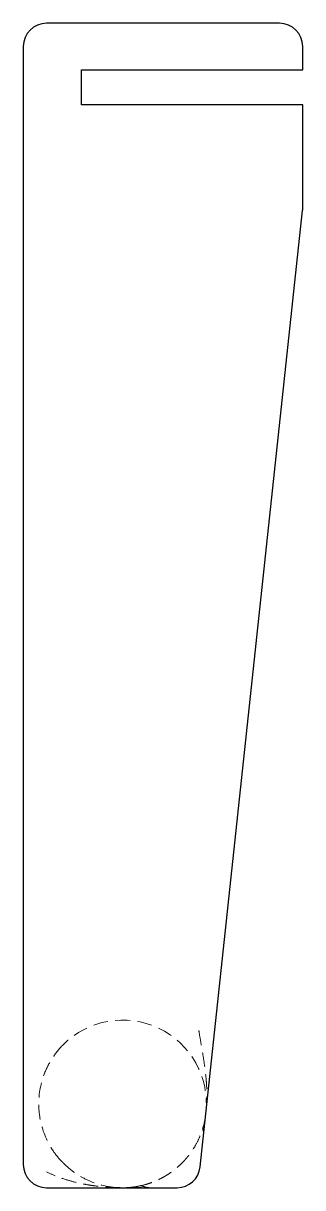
# Model space of a CAD drawing. Header units: millimetres. Extents: x 58 to 235, y 7 to 170.
# Drawn here: x 210.7 to 234.7, y 7 to 107 of the extents above.
import ezdxf

# ---------------------------------------------------------------- set-up
doc = ezdxf.new("R2010")
doc.units = ezdxf.units.MM
doc.linetypes.add('HIDDEN', pattern=[1.905, 1.27, -0.635])

msp = doc.modelspace()

# ---------------------------------------------------------------- linework, layer by layer
at = {"color": 7, "linetype": 'Continuous', "lineweight": 25}
for p, q in [((232.673, 107), (212.681, 107)), ((210.682, 105.001), (210.682, 9.036)), ((234.673, 103.001), (234.673, 105.001)), ((215.68, 103.001), (232.673, 103.001)), ((215.68, 100.003), (215.68, 103.001)), ((232.673, 103.001), (234.673, 103.001)), ((233.259, 100.003), (215.68, 100.003)), ((234.673, 100.003), (233.259, 100.003)), ((234.673, 96.58), (234.673, 100.003)), ((234.673, 91.081), (234.673, 96.58)), ((225.867, 8.823), (234.665, 90.931)), ((212.681, 7.037), (223.88, 7.037))]:
    msp.add_line(p, q, dxfattribs=at)
for centre, radius, start, end in [((212.681, 105.001), 1.999, 90, 180), ((232.673, 105.001), 1.999, 0, 90), ((233.259, 91.081), 1.413, 353.8845, 0), ((212.681, 9.036), 1.999, 180, 270), ((223.88, 9.036), 1.999, 270, 353.8845)]:
    msp.add_arc(centre, radius, start, end, dxfattribs=at)
at = {"color": 7, "linetype": 'HIDDEN', "lineweight": 18}
msp.add_arc((219.209, 14.235), 7.197, 353.8845, 135.21918, dxfattribs=at)
msp.add_ellipse((221.506, 9.036), major_axis=(-0.725, 1.884), ratio=0.924024, start_param=2.370875, end_param=2.746987, dxfattribs=at)
for points, knots in [([(226.376, 13.603), (226.395, 13.823), (226.441, 14.343), (226.45, 15.135), (226.418, 15.948), (226.355, 16.671), (226.263, 17.431), (226.143, 18.239), (225.996, 19.114), (225.852, 19.937), (225.764, 20.472), (225.721, 20.728)], [0, 0, 0, 0, 0.09451, 0.222617, 0.337884, 0.440393, 0.529923, 0.660344, 0.782384, 0.895768, 1, 1, 1, 1]), ([(214.1, 19.304), (213.762, 18.964), (213.157, 18.214), (212.282, 16.552), (211.909, 14.649), (212.176, 12.25), (212.735, 10.949), (213.271, 10.166)], [0, 0, 0, 0, 0.0920267, 0.1840533, 0.3681066, 0.4601333, 0.6441866, 0.6441866, 0.6441866, 0.6441866]), ([(226.117, 12.217), (226.237, 12.626), (226.319, 13.04), (226.364, 13.46), (226.365, 13.464), (226.365, 13.468)], [0.93776116, 0.93776116, 0.93776116, 0.93776116, 1.02626396, 1.02626396, 1.02711123, 1.02711123, 1.02711123, 1.02711123]), ([(224.046, 8.906), (224.141, 8.991), (224.317, 9.161), (224.486, 9.34), (224.664, 9.535), (224.886, 9.806), (225.05, 10.027), (225.208, 10.254), (225.479, 10.683), (225.743, 11.189), (225.965, 11.739), (226.068, 12.052), (226.107, 12.181), (226.117, 12.217)], [0.2876069, 0.2876069, 0.2876069, 0.2876069, 0.3022357, 0.3168645, 0.3314933, 0.3461221, 0.3607509, 0.3753797, 0.3900084, 0.4338948, 0.4631524, 0.4777812, 0.4834781, 0.4834781, 0.4834781, 0.4834781]), ([(226.117, 12.217), (226.113, 12.198), (226.103, 12.16), (226.099, 12.097), (226.103, 12.028), (226.118, 11.954), (226.144, 11.873), (226.171, 11.816), (226.185, 11.787)], [0, 0, 0, 0, 0.147203, 0.302241, 0.465019, 0.635517, 0.813824, 1, 1, 1, 1]), ([(214.1, 9.165), (214.392, 8.87), (215.02, 8.341), (216.688, 7.355), (218.127, 7.04), (219.2, 7.037), (219.204, 7.037), (219.209, 7.037)], [-0.0010346, -0.0010346, -0.0010346, -0.0010346, 0.0808202, 0.1626749, 0.4082392, 0.4082392, 0.4092738, 0.4092738, 0.4092738, 0.4092738]), ([(219, 7.042), (218.79, 7.045), (218.345, 7.051), (217.708, 7.096), (217.06, 7.161), (216.414, 7.25), (215.621, 7.393), (214.676, 7.621), (213.653, 7.946), (212.987, 8.255), (212.681, 8.396)], [0, 0, 0, 0, 0.097962, 0.207807, 0.297129, 0.401055, 0.510527, 0.670202, 0.848388, 1, 1, 1, 1]), ([(220.491, 7.154), (220.706, 7.198), (221.082, 7.275), (221.555, 7.426), (221.914, 7.562), (222.21, 7.69), (222.49, 7.827), (222.756, 7.97), (223.119, 8.186), (223.557, 8.483), (223.89, 8.77), (224.046, 8.906)], [0, 0, 0, 0, 0.168904, 0.296171, 0.380422, 0.461508, 0.539453, 0.614287, 0.686043, 0.852147, 1, 1, 1, 1]), ([(220.814, 7.218), (220.547, 7.157), (220.28, 7.112), (219.746, 7.052), (219.477, 7.037), (219.209, 7.037)], [0, 0, 0, 0, 0.5, 0.5, 1, 1, 1, 1])]:
    msp.add_open_spline(points, degree=3, knots=knots, dxfattribs=at)
for points in [[(213.271, 10.166), (213.515, 9.81), (213.801, 9.466), (214.1, 9.165)], [(219.568, 7.046), (220.213, 7.078), (220.859, 7.076), (221.506, 7.04)]]:
    msp.add_open_spline(points, degree=3, dxfattribs=at)

doc.saveas('drawing.dxf')
